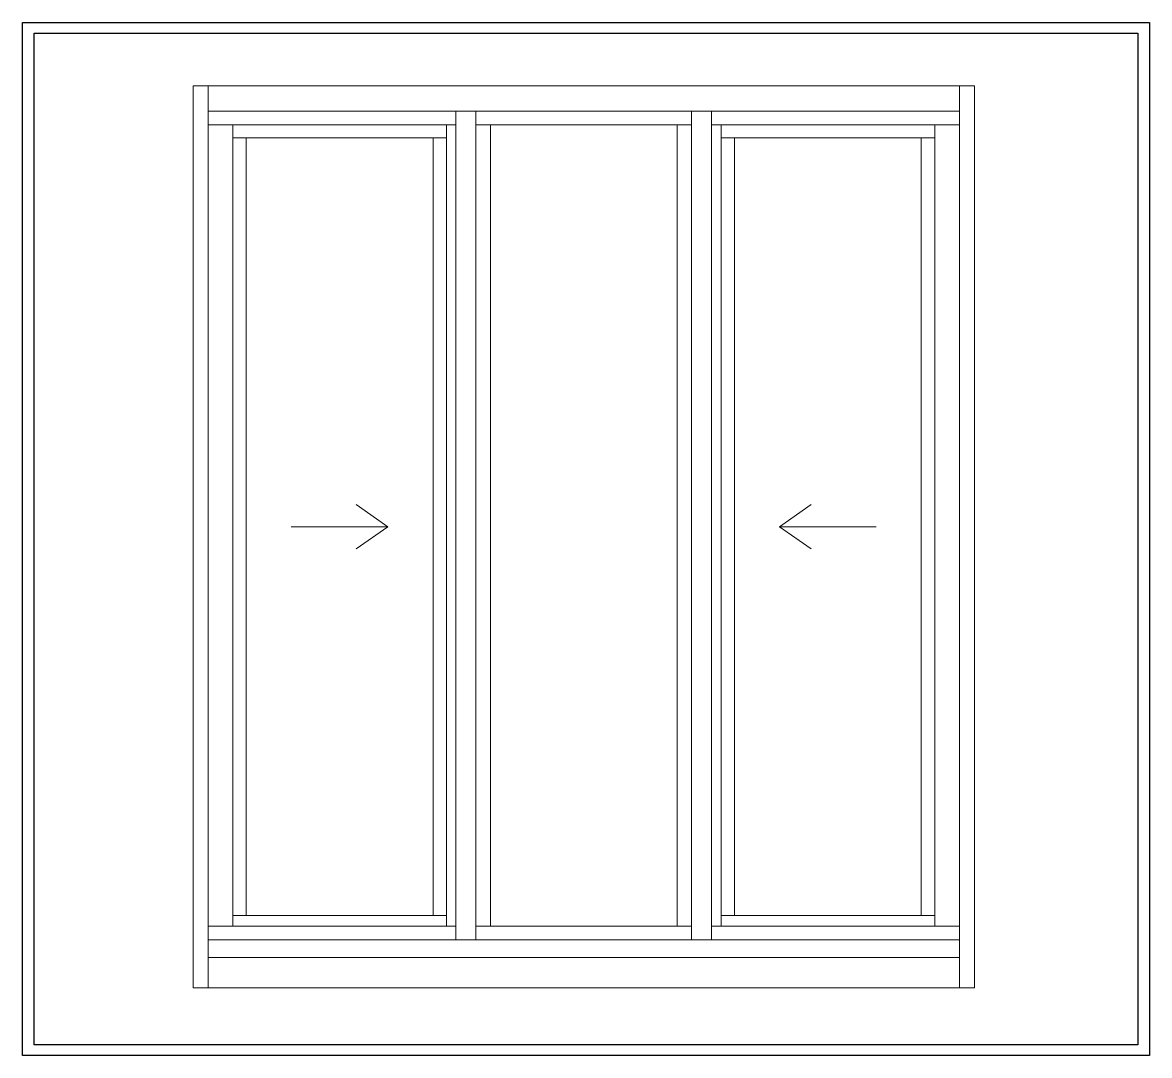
# Paper-space layout 'Projects1200x1100' of a CAD drawing. Header units: millimetres. Extents: x 55.011 to 55.328, y 90.128 to 90.419.
# The model-space entities are those that its viewports show. They can reach past a viewport. Long polylines and large blocks are cut down to what shows.
import ezdxf

# ---------------------------------------------------------------- set-up
doc = ezdxf.new("R2010")
doc.units = ezdxf.units.MM
doc.layers.add('000-dwgLAB-Rectan.', color=251, linetype='Continuous', plot=False)
doc.layers.add('02', color=251, linetype='Continuous', plot=False)
doc.layers.add('001_Dark_1 10', color=7, linetype='Continuous', lineweight=0)

msp = doc.modelspace()

# ---------------------------------------------------------------- linework, layer by layer
at = {"layer": '000-dwgLAB-Rectan.'}
msp.add_lwpolyline([(2692.6512, 2013.0458), (2694.938, 2013.0458), (2694.938, 2010.9499), (2692.6512, 2010.9499), (2692.6512, 2013.0458)], dxfattribs=at)
at = {"layer": '001_Dark_1 10'}
for p, q in [((2693.0118, 2012.9365), (2693.0118, 2011.0683)), ((2694.5681, 2012.9365), (2694.5681, 2011.0683)), ((2694.5681, 2012.8839), (2693.0118, 2012.8839)), ((2693.5251, 2012.8839), (2693.5251, 2011.1675)), ((2693.5666, 2012.8839), (2693.5666, 2011.1675)), ((2694.0132, 2012.8839), (2694.0132, 2011.1675)), ((2694.0548, 2012.8839), (2694.0548, 2011.1675)), ((2693.5251, 2012.856), (2693.0118, 2012.856)), ((2693.0629, 2012.856), (2693.0629, 2011.1954)), ((2693.5054, 2012.856), (2693.5054, 2011.1954)), ((2694.0132, 2012.856), (2693.5666, 2012.856)), ((2693.5965, 2012.856), (2693.5965, 2011.1954)), ((2693.9833, 2012.856), (2693.9833, 2011.1954)), ((2694.0548, 2012.856), (2694.5681, 2012.856)), ((2694.0744, 2012.856), (2694.0744, 2011.1954)), ((2694.517, 2012.856), (2694.517, 2011.1954)), ((2693.5054, 2012.8286), (2693.0629, 2012.8286)), ((2693.0907, 2012.8286), (2693.0907, 2011.2179)), ((2693.4776, 2012.8286), (2693.4776, 2011.2179)), ((2694.0744, 2012.8286), (2694.517, 2012.8286)), ((2694.1023, 2012.8286), (2694.1023, 2011.2179)), ((2694.4891, 2012.8286), (2694.4891, 2011.2179)), ((2693.5054, 2011.2179), (2693.0629, 2011.2179)), ((2694.0744, 2011.2179), (2694.517, 2011.2179)), ((2693.5251, 2011.1954), (2693.0118, 2011.1954)), ((2694.0132, 2011.1954), (2693.5666, 2011.1954)), ((2694.0548, 2011.1954), (2694.5681, 2011.1954)), ((2694.5681, 2011.1675), (2693.0118, 2011.1675)), ((2694.5681, 2011.1308), (2693.0118, 2011.1308))]:
    msp.add_line(p, q, dxfattribs=at)
msp.add_lwpolyline([(2692.9805, 2011.0683), (2694.5993, 2011.0683), (2694.5993, 2012.9365), (2692.9805, 2012.9365)], close=True, dxfattribs=at)
for points in [[(2693.3187, 2012.0692), (2693.3843, 2012.0232), (2693.3187, 2011.9773)], [(2694.2612, 2012.0692), (2694.1955, 2012.0232), (2694.2612, 2011.9773)], [(2693.184, 2012.0232), (2693.3843, 2012.0232)], [(2694.3959, 2012.0232), (2694.1955, 2012.0232)]]:
    msp.add_lwpolyline(points, dxfattribs=at)
at = {"layer": '02'}
msp.add_lwpolyline([(2692.6512, 2013.0458), (2694.938, 2013.0458), (2694.938, 2010.9499), (2692.6512, 2010.9499), (2692.6512, 2013.0458)], dxfattribs=at)

psp = doc.layouts.new('Projects1200x1100')

# ---------------------------------------------------------------- linework, layer by layer
at = {"layer": 'Defpoints'}
psp.add_lwpolyline([(55.01091, 90.41859), (55.32841, 90.41859), (55.32841, 90.12759), (55.01091, 90.12759)], close=True, dxfattribs=at)

# ---------------------------------------------------------------- viewports
at = {"layer": '0'}
psp.add_viewport(center=(55.16966, 90.27309), size=(0.3175, 0.291), view_center_point=(2693.79459, 2011.99786), view_height=2.1399028, dxfattribs=at)

doc.saveas('drawing.dxf')
